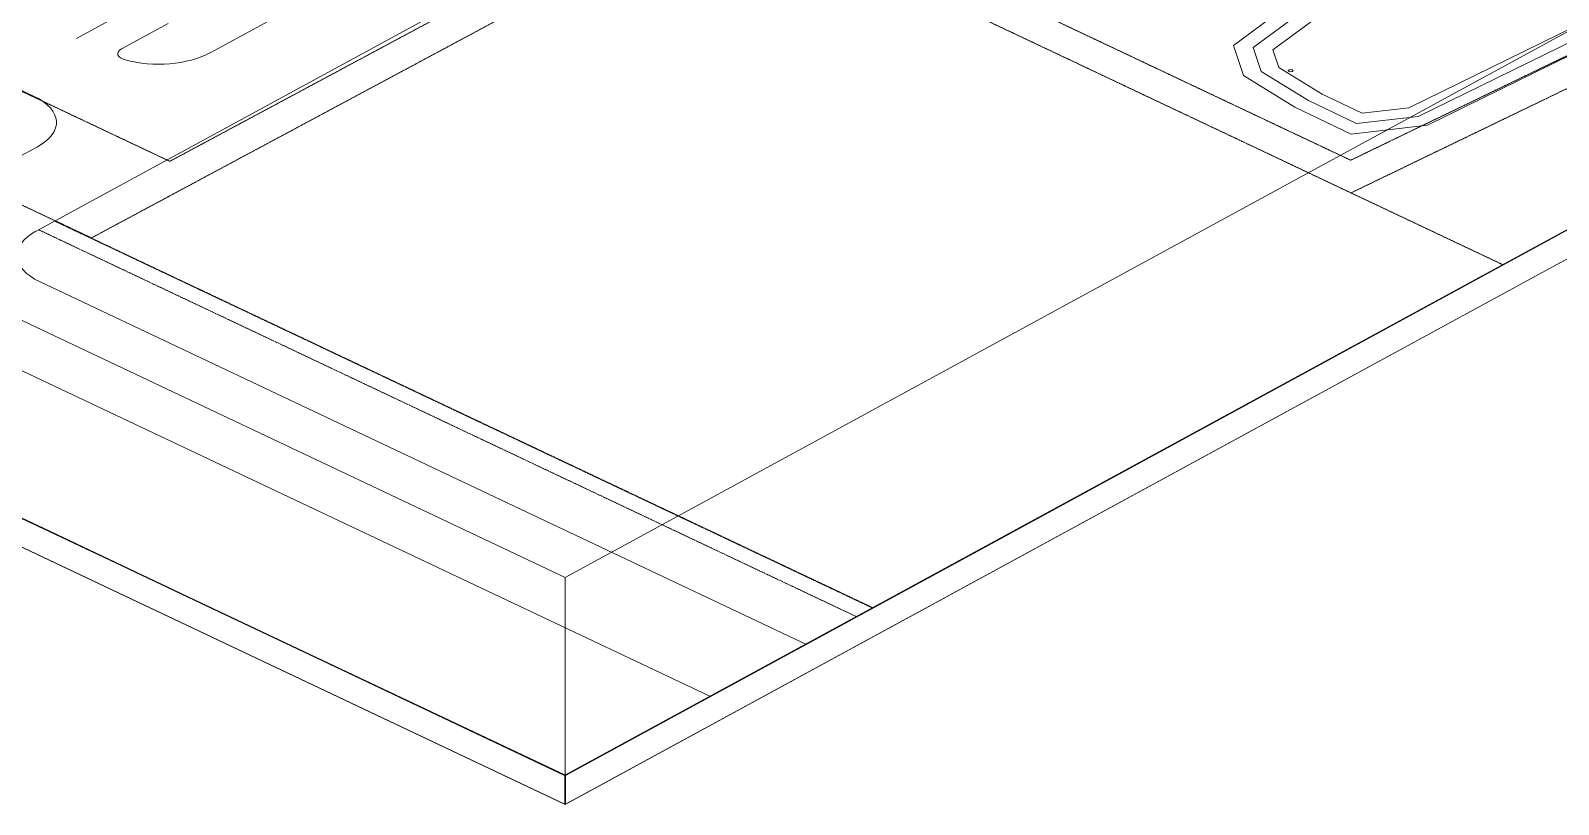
# Model space of a CAD drawing. Header units: inches. Extents: x 27328 to 52026, y -4075 to 4147.
# Drawn here: x 31355 to 35272, y -1801 to 182 of the extents above; entities that cross this region are included whole.
import ezdxf

# ---------------------------------------------------------------- set-up
doc = ezdxf.new("R2010")
doc.units = ezdxf.units.IN
doc.header["$MEASUREMENT"] = 0
for name, pattern in [('Center 1_4_', [0.53125, 0.25, -0.09375, 0.09375, -0.09375]), ('Hidden', [0.28125, 0.1875, -0.09375]), ('Hidden 1_8_', [0.1875, 0.125, -0.0625])]:
    doc.linetypes.add(name, pattern=pattern)
for name, color, linetype, lineweight in [('A-DETL-HDLN', 90, 'Hidden 1_8_', 9), ('A-PROP-SBCK', 71, 'Hidden', 15), ('BMP', 80, 'Continuous', 9), ('C-TOPO', 7, 'Continuous', 9), ('EOP-EX', 125, 'Continuous', 9), ('EOP-PR', 4, 'Continuous', 9), ('G-ANNO-SYMB', 111, 'Continuous', 9), ('PAINT', 190, 'Continuous', 9), ('PROP', 3, 'Center 1_4_', 9)]:
    doc.layers.add(name, color=color, linetype=linetype, lineweight=lineweight)

msp = doc.modelspace()

# ---------------------------------------------------------------- linework, layer by layer
at = {"layer": 'A-DETL-HDLN'}
for p, q in [((33514.6, -1297.7), (31417.1, -305.7)), ((33473.6, -1320), (31376.2, -328))]:
    msp.add_line(p, q, dxfattribs=at)
at = {"layer": 'A-PROP-SBCK'}
for p, q in [((31712.3, -152.6), (28813.5, 1218.3)), ((37043.2, 962.8), (34739.4, -149.8)), ((33133.5, 609.5), (31712.3, -152.6)), ((34739.4, -149.8), (33133.5, 609.5))]:
    msp.add_line(p, q, dxfattribs=at)
at = {"layer": 'BMP'}
for p, q in [((34888.9, -15.3), (35864.1, 462.8)), ((34912.6, -37.6), (35897.5, 445.3)), ((34936.4, -59.8), (35930.8, 427.8)), ((34577.9, 246.4), (34438.8, 144.4)), ((34615.2, 231), (34489.4, 138.7)), ((34652.6, 215.6), (34540.1, 133)), ((34438.8, 144.4), (34465, 67)), ((34489.4, 138.7), (34510.1, 77.5)), ((34540.1, 133), (34555.3, 88)), ((34555.3, 88), (34666.6, 19.9)), ((34465, 67), (34596.4, -13.4)), ((34510.1, 77.5), (34631.5, 3.2)), ((34631.5, 3.2), (34754.8, -55.9)), ((34666.6, 19.9), (34769.1, -29.3)), ((34596.4, -13.4), (34740.4, -82.6)), ((34754.8, -55.9), (34912.6, -37.6)), ((34769.1, -29.3), (34888.9, -15.3)), ((34740.4, -82.6), (34936.4, -59.8))]:
    msp.add_line(p, q, dxfattribs=at)
msp.add_ellipse((34585.6, 80), major_axis=(6, 0), ratio=0.507323, dxfattribs=at)
at = {"layer": 'C-TOPO', "lineweight": 25}
for p, q in [((37894.2, 1086.3), (32725.1, -1726.7)), ((31404.6, -1101.6), (28929.6, 69)), ((31791.7, -1284.6), (31404.6, -1101.6)), ((32726.3, -1726.7), (31791.7, -1284.6))]:
    msp.add_line(p, q, dxfattribs=at)
at = {"layer": 'C-TOPO'}
for p, q in [((37894.2, 1012.6), (32726.3, -1799.7)), ((32725.1, -1799.8), (27328.4, 752.6)), ((28928.5, 68.9), (31404.5, -1102.1)), ((33830.9, -1125.6), (35274.3, -340.1)), ((31791.5, -1285.1), (31404.5, -1102.1)), ((33830.9, -1125.6), (32726.3, -1726.7)), ((31791.5, -1285.1), (32725.7, -1727)), ((32725.1, -1800.4), (32725.1, -1726.7)), ((32726.3, -1726.7), (32725.7, -1727)), ((32726.3, -1726.7), (32726.3, -1800.4)), ((32725.7, -1800), (32725.1, -1800.4)), ((32726.3, -1800.4), (32725.7, -1800))]:
    msp.add_line(p, q, dxfattribs=at)
at = {"layer": 'EOP-EX'}
for p, q in [((33098.6, -1524.1), (27700.7, 1028.9)), ((33344.1, -1390.5), (31378.3, -460.8))]:
    msp.add_line(p, q, dxfattribs=at)
at = {"layer": 'EOP-PR'}
for p, q in [((29160, 1056.5), (31364.6, 13.9)), ((31815.4, 125.3), (32719.1, 617.1)), ((33015.6, 564.2), (31369.4, -331.7)), ((31588.6, 135.8), (31708.3, 200.9)), ((31158.7, -232.1), (31373.5, -115.2))]:
    msp.add_line(p, q, dxfattribs=at)
for centre, major_axis, start_param, end_param in [((31615, 123.4), (36, 0), 2.391248, 4.214725), ((31683.7, 187.6), (180, 0), 4.214725, 5.532841), ((31241.8, -52.9), (180, 0), 5.532841, 7.103637), ((31501, -394), (180, 0), 2.391248, 3.962045)]:
    msp.add_ellipse(centre, major_axis=major_axis, ratio=0.507323, start_param=start_param, end_param=end_param, dxfattribs=at)
at = {"layer": 'G-ANNO-SYMB'}
for p, q in [((37894.8, 1594.4), (32725.7, -1218.7)), ((27327.8, 1334.3), (32725.7, -1218.7)), ((37894.8, 1012.3), (32725.7, -1800.7)), ((32725.7, -1800.7), (27327.8, 752.2)), ((32725.7, -1800.7), (32725.7, -1218.7))]:
    msp.add_line(p, q, dxfattribs=at)
at = {"layer": 'PAINT'}
msp.add_line((31473.2, 162.3), (31620.5, 242.4), dxfattribs=at)
at = {"layer": 'PROP'}
for p, q in [((31511.4, -348.9), (28118, 1256)), ((37681.4, 1186.9), (34740.3, -233.5)), ((33138.8, 523.8), (31511.4, -348.9)), ((34740.3, -233.5), (33138.8, 523.8)), ((35130.8, -418.1), (34740.3, -233.5)), ((33515.5, -1297.2), (31510.7, -349.3))]:
    msp.add_line(p, q, dxfattribs=at)

doc.saveas('drawing.dxf')
